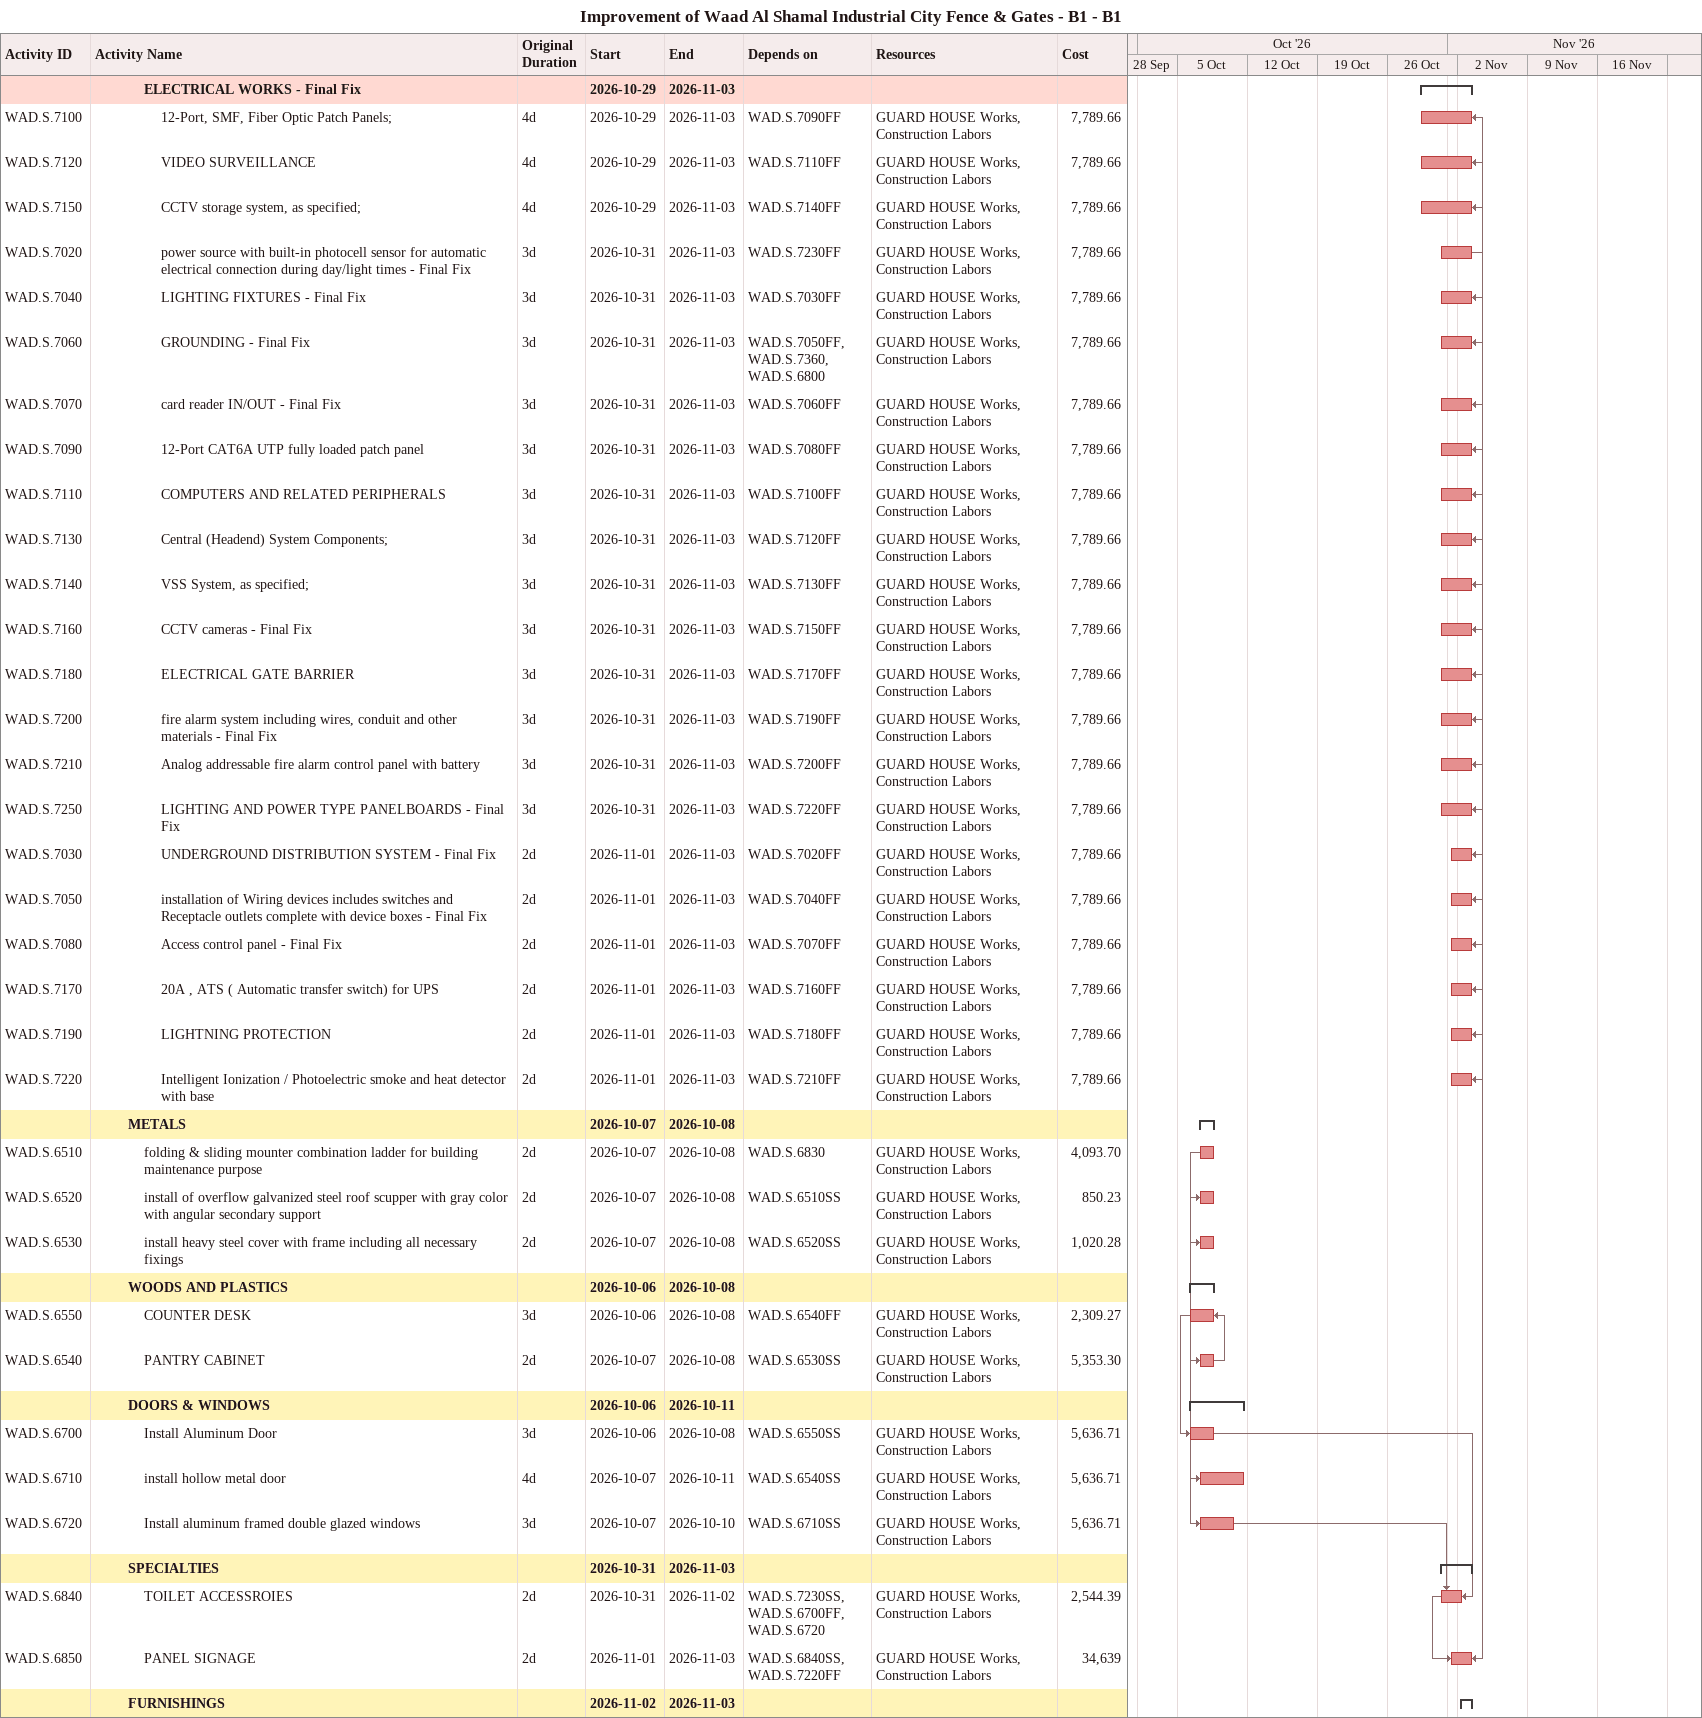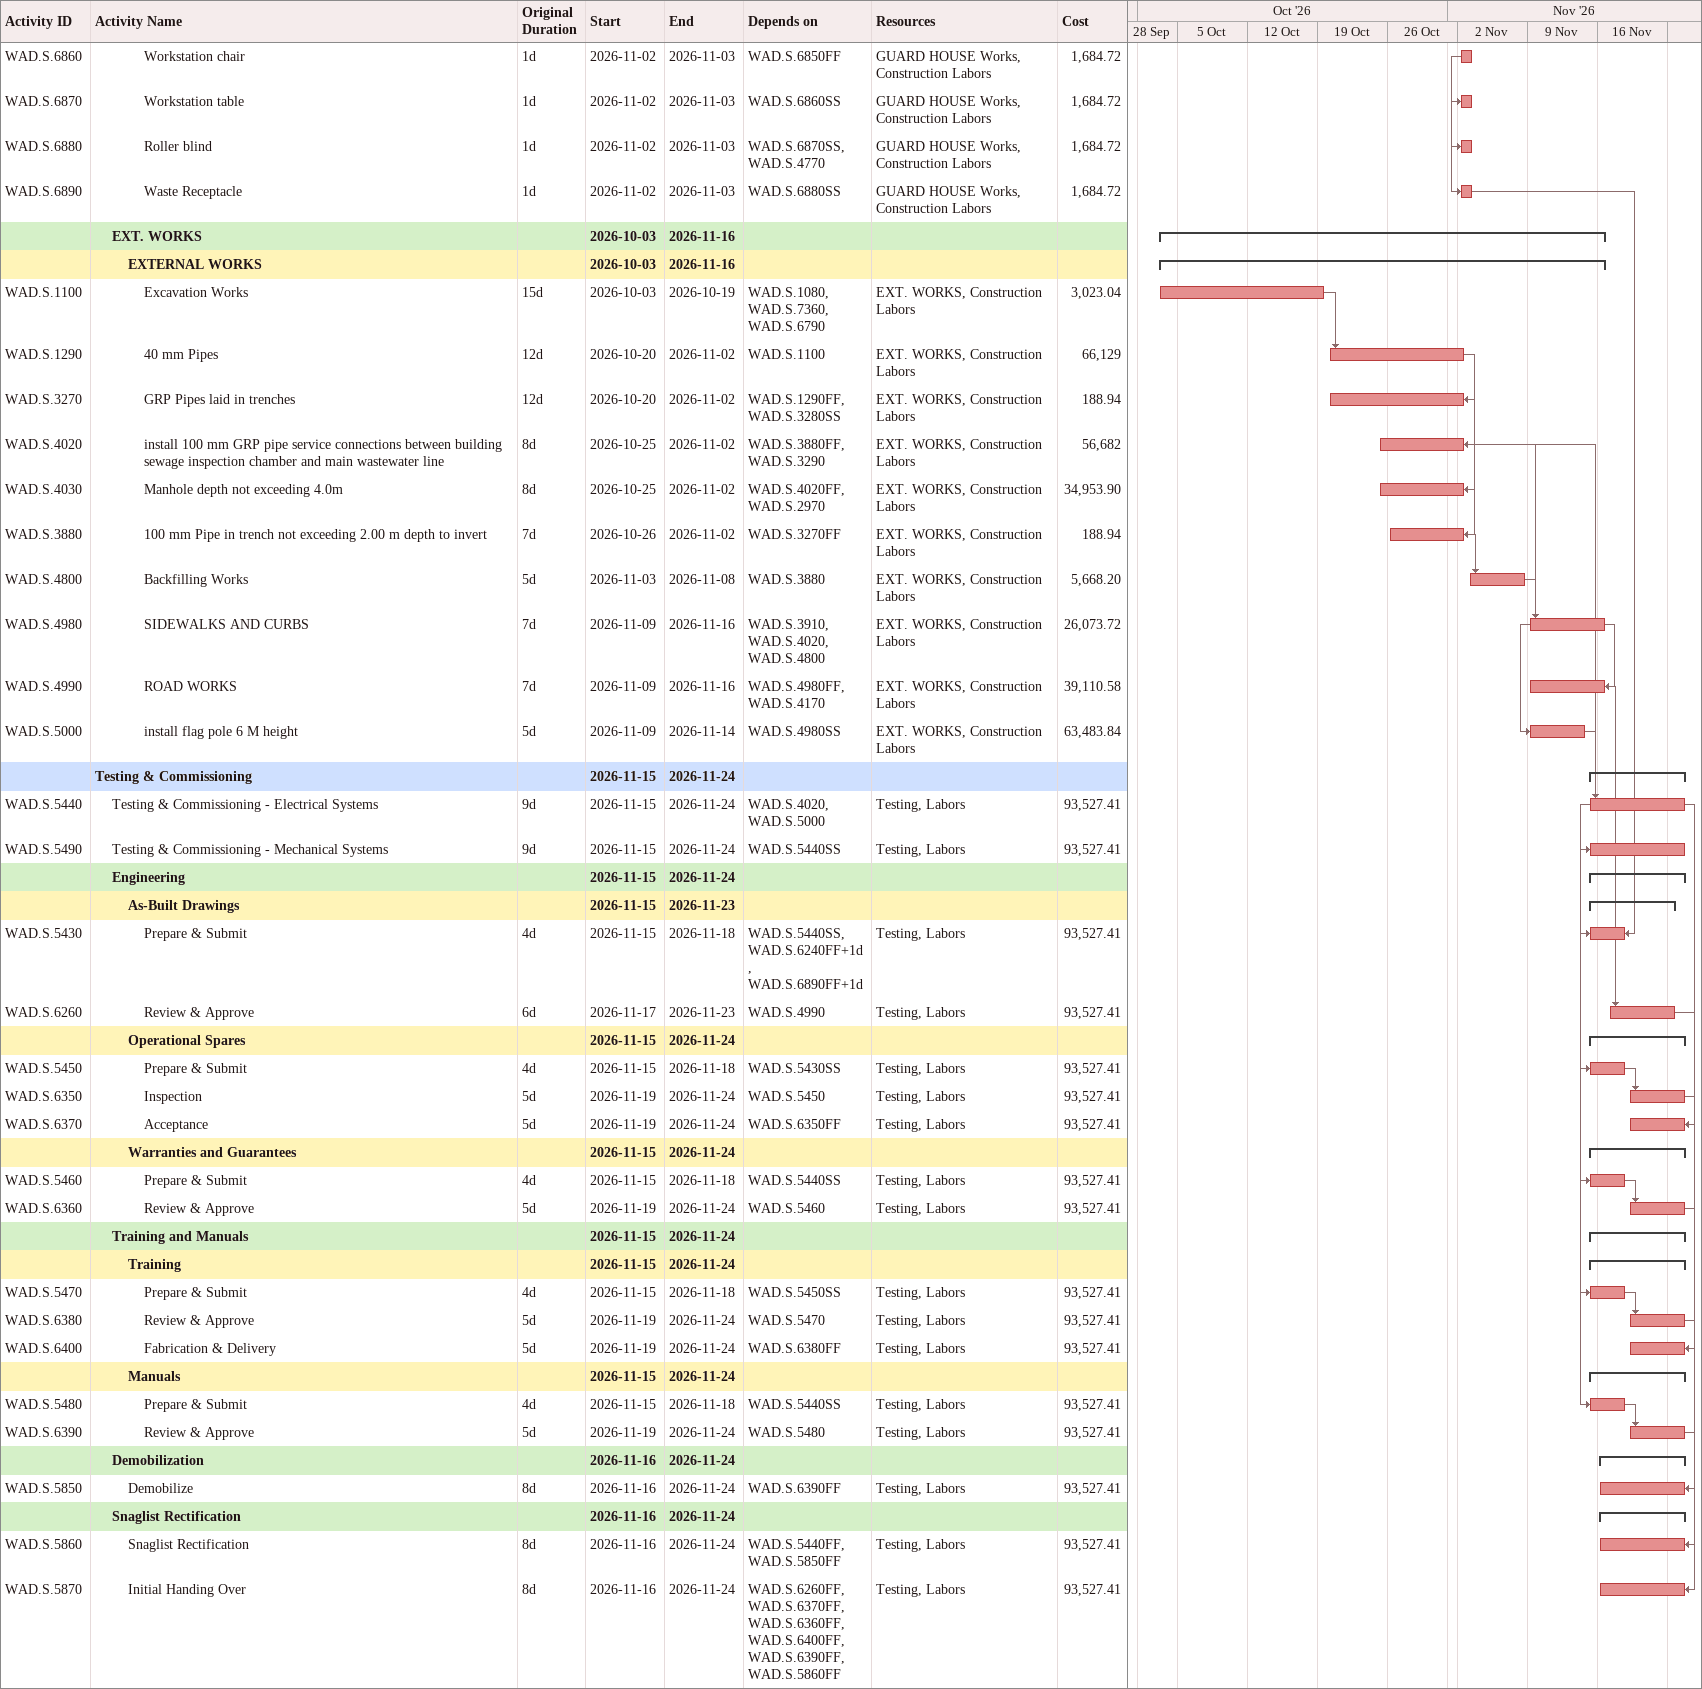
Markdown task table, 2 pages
Improvement of Waad Al Shamal Industrial City Fence & Gates - B1 - B1

| ID | Level | Task | Original duration | Start | Finish | Predecessors | Resources | Cost |
|---|---|---|---|---|---|---|---|---|
|  | 4 | **ELECTRICAL WORKS - Final Fix** |  | 2026-10-29 | 2026-11-03 |  |  |  |
| WAD.S.7100 | 5 | 12-Port, SMF, Fiber Optic Patch Panels; | 4d | 2026-10-29 | 2026-11-03 | WAD.S.7090FF | GUARD HOUSE Works, Construction Labors | 7789.66 |
| WAD.S.7120 | 5 | VIDEO SURVEILLANCE | 4d | 2026-10-29 | 2026-11-03 | WAD.S.7110FF | GUARD HOUSE Works, Construction Labors | 7789.66 |
| WAD.S.7150 | 5 | CCTV storage system, as specified; | 4d | 2026-10-29 | 2026-11-03 | WAD.S.7140FF | GUARD HOUSE Works, Construction Labors | 7789.66 |
| WAD.S.7020 | 5 | power source with built-in photocell sensor for automatic electrical connection during day/light times - Final Fix | 3d | 2026-10-31 | 2026-11-03 | WAD.S.7230FF | GUARD HOUSE Works, Construction Labors | 7789.66 |
| WAD.S.7040 | 5 | LIGHTING FIXTURES - Final Fix | 3d | 2026-10-31 | 2026-11-03 | WAD.S.7030FF | GUARD HOUSE Works, Construction Labors | 7789.66 |
| WAD.S.7060 | 5 | GROUNDING - Final Fix | 3d | 2026-10-31 | 2026-11-03 | WAD.S.7050FF, WAD.S.7360, WAD.S.6800 | GUARD HOUSE Works, Construction Labors | 7789.66 |
| WAD.S.7070 | 5 | card reader IN/OUT - Final Fix | 3d | 2026-10-31 | 2026-11-03 | WAD.S.7060FF | GUARD HOUSE Works, Construction Labors | 7789.66 |
| WAD.S.7090 | 5 | 12-Port CAT6A UTP fully loaded patch panel | 3d | 2026-10-31 | 2026-11-03 | WAD.S.7080FF | GUARD HOUSE Works, Construction Labors | 7789.66 |
| WAD.S.7110 | 5 | COMPUTERS AND RELATED PERIPHERALS | 3d | 2026-10-31 | 2026-11-03 | WAD.S.7100FF | GUARD HOUSE Works, Construction Labors | 7789.66 |
| WAD.S.7130 | 5 | Central (Headend) System Components; | 3d | 2026-10-31 | 2026-11-03 | WAD.S.7120FF | GUARD HOUSE Works, Construction Labors | 7789.66 |
| WAD.S.7140 | 5 | VSS System, as specified; | 3d | 2026-10-31 | 2026-11-03 | WAD.S.7130FF | GUARD HOUSE Works, Construction Labors | 7789.66 |
| WAD.S.7160 | 5 | CCTV cameras - Final Fix | 3d | 2026-10-31 | 2026-11-03 | WAD.S.7150FF | GUARD HOUSE Works, Construction Labors | 7789.66 |
| WAD.S.7180 | 5 | ELECTRICAL GATE BARRIER | 3d | 2026-10-31 | 2026-11-03 | WAD.S.7170FF | GUARD HOUSE Works, Construction Labors | 7789.66 |
| WAD.S.7200 | 5 | fire alarm system including wires, conduit and other materials - Final Fix | 3d | 2026-10-31 | 2026-11-03 | WAD.S.7190FF | GUARD HOUSE Works, Construction Labors | 7789.66 |
| WAD.S.7210 | 5 | Analog addressable fire alarm control panel with battery | 3d | 2026-10-31 | 2026-11-03 | WAD.S.7200FF | GUARD HOUSE Works, Construction Labors | 7789.66 |
| WAD.S.7250 | 5 | LIGHTING AND POWER TYPE PANELBOARDS - Final Fix | 3d | 2026-10-31 | 2026-11-03 | WAD.S.7220FF | GUARD HOUSE Works, Construction Labors | 7789.66 |
| WAD.S.7030 | 5 | UNDERGROUND DISTRIBUTION SYSTEM - Final Fix | 2d | 2026-11-01 | 2026-11-03 | WAD.S.7020FF | GUARD HOUSE Works, Construction Labors | 7789.66 |
| WAD.S.7050 | 5 | installation of Wiring devices includes switches and Receptacle outlets complete with device boxes - Final Fix | 2d | 2026-11-01 | 2026-11-03 | WAD.S.7040FF | GUARD HOUSE Works, Construction Labors | 7789.66 |
| WAD.S.7080 | 5 | Access control panel - Final Fix | 2d | 2026-11-01 | 2026-11-03 | WAD.S.7070FF | GUARD HOUSE Works, Construction Labors | 7789.66 |
| WAD.S.7170 | 5 | 20A , ATS ( Automatic transfer switch) for UPS | 2d | 2026-11-01 | 2026-11-03 | WAD.S.7160FF | GUARD HOUSE Works, Construction Labors | 7789.66 |
| WAD.S.7190 | 5 | LIGHTNING PROTECTION | 2d | 2026-11-01 | 2026-11-03 | WAD.S.7180FF | GUARD HOUSE Works, Construction Labors | 7789.66 |
| WAD.S.7220 | 5 | Intelligent Ionization / Photoelectric smoke and heat detector with base | 2d | 2026-11-01 | 2026-11-03 | WAD.S.7210FF | GUARD HOUSE Works, Construction Labors | 7789.66 |
|  | 3 | **METALS** |  | 2026-10-07 | 2026-10-08 |  |  |  |
| WAD.S.6510 | 4 | folding & sliding mounter combination ladder for building maintenance purpose | 2d | 2026-10-07 | 2026-10-08 | WAD.S.6830 | GUARD HOUSE Works, Construction Labors | 4093.70 |
| WAD.S.6520 | 4 | install of overflow galvanized steel roof scupper with gray color with angular secondary support | 2d | 2026-10-07 | 2026-10-08 | WAD.S.6510SS | GUARD HOUSE Works, Construction Labors | 850.23 |
| WAD.S.6530 | 4 | install heavy steel cover with frame including all necessary fixings | 2d | 2026-10-07 | 2026-10-08 | WAD.S.6520SS | GUARD HOUSE Works, Construction Labors | 1020.28 |
|  | 3 | **WOODS AND PLASTICS** |  | 2026-10-06 | 2026-10-08 |  |  |  |
| WAD.S.6550 | 4 | COUNTER DESK | 3d | 2026-10-06 | 2026-10-08 | WAD.S.6540FF | GUARD HOUSE Works, Construction Labors | 2309.27 |
| WAD.S.6540 | 4 | PANTRY CABINET | 2d | 2026-10-07 | 2026-10-08 | WAD.S.6530SS | GUARD HOUSE Works, Construction Labors | 5353.30 |
|  | 3 | **DOORS & WINDOWS** |  | 2026-10-06 | 2026-10-11 |  |  |  |
| WAD.S.6700 | 4 | Install Aluminum Door | 3d | 2026-10-06 | 2026-10-08 | WAD.S.6550SS | GUARD HOUSE Works, Construction Labors | 5636.71 |
| WAD.S.6710 | 4 | install hollow metal door | 4d | 2026-10-07 | 2026-10-11 | WAD.S.6540SS | GUARD HOUSE Works, Construction Labors | 5636.71 |
| WAD.S.6720 | 4 | Install aluminum framed double glazed windows | 3d | 2026-10-07 | 2026-10-10 | WAD.S.6710SS | GUARD HOUSE Works, Construction Labors | 5636.71 |
|  | 3 | **SPECIALTIES** |  | 2026-10-31 | 2026-11-03 |  |  |  |
| WAD.S.6840 | 4 | TOILET ACCESSROIES | 2d | 2026-10-31 | 2026-11-02 | WAD.S.7230SS, WAD.S.6700FF, WAD.S.6720 | GUARD HOUSE Works, Construction Labors | 2544.39 |
| WAD.S.6850 | 4 | PANEL SIGNAGE | 2d | 2026-11-01 | 2026-11-03 | WAD.S.6840SS, WAD.S.7220FF | GUARD HOUSE Works, Construction Labors | 34639 |
|  | 3 | **FURNISHINGS** |  | 2026-11-02 | 2026-11-03 |  |  |  |
| WAD.S.6860 | 4 | Workstation chair | 1d | 2026-11-02 | 2026-11-03 | WAD.S.6850FF | GUARD HOUSE Works, Construction Labors | 1684.72 |
| WAD.S.6870 | 4 | Workstation table | 1d | 2026-11-02 | 2026-11-03 | WAD.S.6860SS | GUARD HOUSE Works, Construction Labors | 1684.72 |
| WAD.S.6880 | 4 | Roller blind | 1d | 2026-11-02 | 2026-11-03 | WAD.S.6870SS, WAD.S.4770 | GUARD HOUSE Works, Construction Labors | 1684.72 |
| WAD.S.6890 | 4 | Waste Receptacle | 1d | 2026-11-02 | 2026-11-03 | WAD.S.6880SS | GUARD HOUSE Works, Construction Labors | 1684.72 |
|  | 2 | **EXT. WORKS** |  | 2026-10-03 | 2026-11-16 |  |  |  |
|  | 3 | **EXTERNAL WORKS** |  | 2026-10-03 | 2026-11-16 |  |  |  |
| WAD.S.1100 | 4 | Excavation Works | 15d | 2026-10-03 | 2026-10-19 | WAD.S.1080, WAD.S.7360, WAD.S.6790 | EXT. WORKS, Construction Labors | 3023.04 |
| WAD.S.1290 | 4 | 40 mm Pipes | 12d | 2026-10-20 | 2026-11-02 | WAD.S.1100 | EXT. WORKS, Construction Labors | 66129 |
| WAD.S.3270 | 4 | GRP Pipes laid in trenches | 12d | 2026-10-20 | 2026-11-02 | WAD.S.1290FF, WAD.S.3280SS | EXT. WORKS, Construction Labors | 188.94 |
| WAD.S.4020 | 4 | install 100 mm GRP pipe service connections between building sewage inspection chamber and main wastewater line | 8d | 2026-10-25 | 2026-11-02 | WAD.S.3880FF, WAD.S.3290 | EXT. WORKS, Construction Labors | 56682 |
| WAD.S.4030 | 4 | Manhole depth not exceeding 4.0m | 8d | 2026-10-25 | 2026-11-02 | WAD.S.4020FF, WAD.S.2970 | EXT. WORKS, Construction Labors | 34953.90 |
| WAD.S.3880 | 4 | 100 mm Pipe in trench not exceeding 2.00 m depth to invert | 7d | 2026-10-26 | 2026-11-02 | WAD.S.3270FF | EXT. WORKS, Construction Labors | 188.94 |
| WAD.S.4800 | 4 | Backfilling Works | 5d | 2026-11-03 | 2026-11-08 | WAD.S.3880 | EXT. WORKS, Construction Labors | 5668.20 |
| WAD.S.4980 | 4 | SIDEWALKS AND CURBS | 7d | 2026-11-09 | 2026-11-16 | WAD.S.3910, WAD.S.4020, WAD.S.4800 | EXT. WORKS, Construction Labors | 26073.72 |
| WAD.S.4990 | 4 | ROAD WORKS | 7d | 2026-11-09 | 2026-11-16 | WAD.S.4980FF, WAD.S.4170 | EXT. WORKS, Construction Labors | 39110.58 |
| WAD.S.5000 | 4 | install flag pole 6 M height | 5d | 2026-11-09 | 2026-11-14 | WAD.S.4980SS | EXT. WORKS, Construction Labors | 63483.84 |
|  | 1 | **Testing & Commissioning** |  | 2026-11-15 | 2026-11-24 |  |  |  |
| WAD.S.5440 | 2 | Testing & Commissioning - Electrical Systems | 9d | 2026-11-15 | 2026-11-24 | WAD.S.4020, WAD.S.5000 | Testing, Labors | 93527.41 |
| WAD.S.5490 | 2 | Testing & Commissioning - Mechanical Systems | 9d | 2026-11-15 | 2026-11-24 | WAD.S.5440SS | Testing, Labors | 93527.41 |
|  | 2 | **Engineering** |  | 2026-11-15 | 2026-11-24 |  |  |  |
|  | 3 | **As-Built Drawings** |  | 2026-11-15 | 2026-11-23 |  |  |  |
| WAD.S.5430 | 4 | Prepare & Submit | 4d | 2026-11-15 | 2026-11-18 | WAD.S.5440SS, WAD.S.6240FF+1d, WAD.S.6890FF+1d | Testing, Labors | 93527.41 |
| WAD.S.6260 | 4 | Review & Approve | 6d | 2026-11-17 | 2026-11-23 | WAD.S.4990 | Testing, Labors | 93527.41 |
|  | 3 | **Operational Spares** |  | 2026-11-15 | 2026-11-24 |  |  |  |
| WAD.S.5450 | 4 | Prepare & Submit | 4d | 2026-11-15 | 2026-11-18 | WAD.S.5430SS | Testing, Labors | 93527.41 |
| WAD.S.6350 | 4 | Inspection | 5d | 2026-11-19 | 2026-11-24 | WAD.S.5450 | Testing, Labors | 93527.41 |
| WAD.S.6370 | 4 | Acceptance | 5d | 2026-11-19 | 2026-11-24 | WAD.S.6350FF | Testing, Labors | 93527.41 |
|  | 3 | **Warranties and Guarantees** |  | 2026-11-15 | 2026-11-24 |  |  |  |
| WAD.S.5460 | 4 | Prepare & Submit | 4d | 2026-11-15 | 2026-11-18 | WAD.S.5440SS | Testing, Labors | 93527.41 |
| WAD.S.6360 | 4 | Review & Approve | 5d | 2026-11-19 | 2026-11-24 | WAD.S.5460 | Testing, Labors | 93527.41 |
|  | 2 | **Training and Manuals** |  | 2026-11-15 | 2026-11-24 |  |  |  |
|  | 3 | **Training** |  | 2026-11-15 | 2026-11-24 |  |  |  |
| WAD.S.5470 | 4 | Prepare & Submit | 4d | 2026-11-15 | 2026-11-18 | WAD.S.5450SS | Testing, Labors | 93527.41 |
| WAD.S.6380 | 4 | Review & Approve | 5d | 2026-11-19 | 2026-11-24 | WAD.S.5470 | Testing, Labors | 93527.41 |
| WAD.S.6400 | 4 | Fabrication & Delivery | 5d | 2026-11-19 | 2026-11-24 | WAD.S.6380FF | Testing, Labors | 93527.41 |
|  | 3 | **Manuals** |  | 2026-11-15 | 2026-11-24 |  |  |  |
| WAD.S.5480 | 4 | Prepare & Submit | 4d | 2026-11-15 | 2026-11-18 | WAD.S.5440SS | Testing, Labors | 93527.41 |
| WAD.S.6390 | 4 | Review & Approve | 5d | 2026-11-19 | 2026-11-24 | WAD.S.5480 | Testing, Labors | 93527.41 |
|  | 2 | **Demobilization** |  | 2026-11-16 | 2026-11-24 |  |  |  |
| WAD.S.5850 | 3 | Demobilize | 8d | 2026-11-16 | 2026-11-24 | WAD.S.6390FF | Testing, Labors | 93527.41 |
|  | 2 | **Snaglist Rectification** |  | 2026-11-16 | 2026-11-24 |  |  |  |
| WAD.S.5860 | 3 | Snaglist Rectification | 8d | 2026-11-16 | 2026-11-24 | WAD.S.5440FF, WAD.S.5850FF | Testing, Labors | 93527.41 |
| WAD.S.5870 | 3 | Initial Handing Over | 8d | 2026-11-16 | 2026-11-24 | WAD.S.6260FF, WAD.S.6370FF, WAD.S.6360FF, WAD.S.6400FF, WAD.S.6390FF, WAD.S.5860FF | Testing, Labors | 93527.41 |
